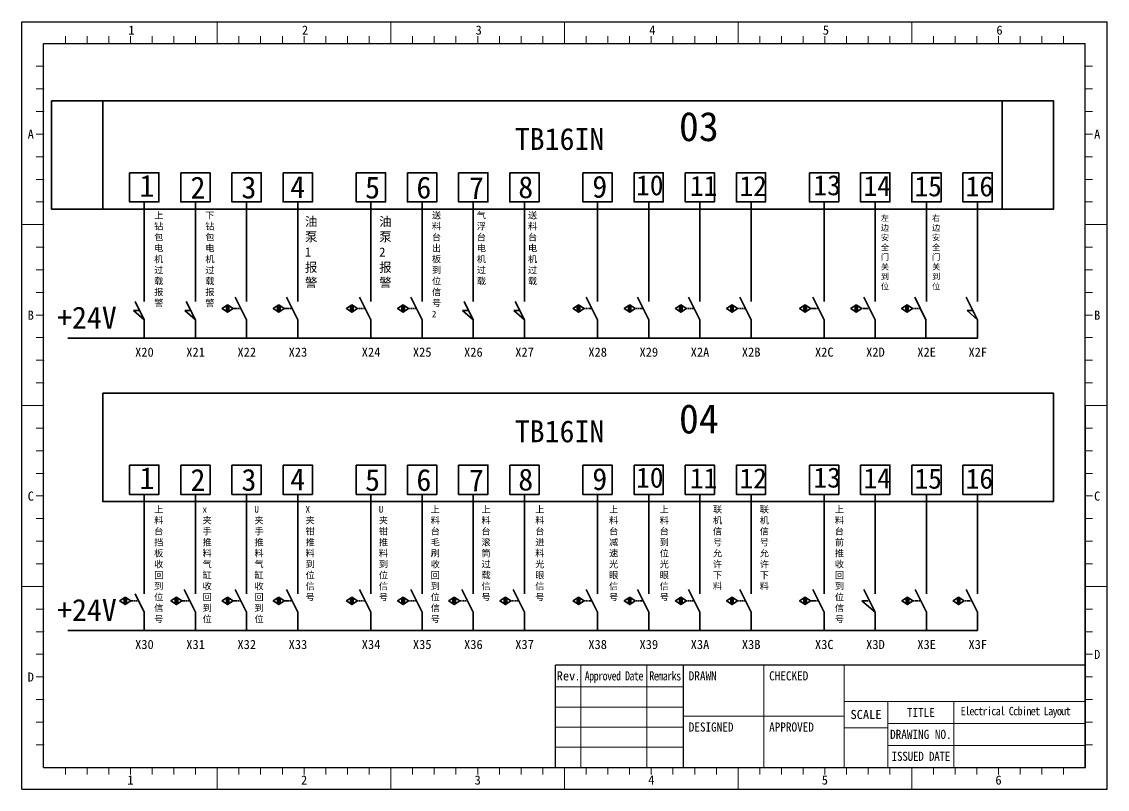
# Model space of a CAD drawing. Header units: millimetres. Extents: x 26 to 3546, y -73 to 3113.
# Drawn here: x 28.2 to 325.2, y 1072.9 to 1282.9 of the extents above; entities that cross this region are included whole.
import ezdxf

# ---------------------------------------------------------------- set-up
doc = ezdxf.new("R2010")
doc.units = ezdxf.units.MM
doc.header["$PDSIZE"] = -5
doc.linetypes.add('DOT2', pattern=[0.125, 0, -0.125])
doc.layers.get('0').update_dxf_attribs({"lineweight": 35})
for name, color, linetype, lineweight in [('图框', 7, 'Continuous', 30), ('粗实线层', 7, 'Continuous', 35), ('细实线层', 7, 'Continuous', 18)]:
    doc.layers.add(name, color=color, linetype=linetype, lineweight=lineweight)
doc.styles.add('GG', font='')
doc.styles.add('SLDTEXTSTYLE0', font='', dxfattribs={"width": 0.7})
doc.styles.add('样式 1', font='')
doc.styles.get('GG').set_extended_font_data('宋体')
doc.styles.get('SLDTEXTSTYLE0').set_extended_font_data('宋体')
doc.styles.get('样式 1').set_extended_font_data('宋体')

msp = doc.modelspace()

# ---------------------------------------------------------------- linework, layer by layer
at = {"color": 0}
for p, q in [((61.73, 1233.62), (61.73, 1206.39)), ((75.73, 1233.62), (75.73, 1206.39)), ((89.73, 1233.62), (89.73, 1206.39)), ((103.73, 1233.62), (103.73, 1206.39)), ((123.73, 1233.62), (123.73, 1206.39)), ((137.73, 1233.62), (137.73, 1206.39)), ((151.73, 1233.62), (151.73, 1206.39)), ((165.73, 1233.62), (165.73, 1206.39)), ((185.73, 1233.62), (185.73, 1206.39)), ((199.73, 1233.62), (199.73, 1206.39)), ((213.73, 1233.62), (213.73, 1206.39)), ((227.73, 1233.62), (227.73, 1206.39)), ((247.73, 1233.62), (247.73, 1206.39)), ((261.73, 1233.62), (261.73, 1206.39)), ((275.73, 1233.62), (275.73, 1206.39)), ((289.72, 1233.62), (289.72, 1206.39)), ((61.73, 1201.39), (59.23, 1206.39)), ((75.73, 1201.39), (73.23, 1206.39)), ((89.73, 1201.39), (86.64, 1207.57)), ((103.73, 1201.39), (100.64, 1207.57)), ((123.73, 1201.39), (120.64, 1207.57)), ((137.73, 1201.39), (134.64, 1207.57)), ((151.73, 1201.39), (149.23, 1206.39)), ((165.73, 1201.39), (163.23, 1206.39)), ((185.73, 1201.39), (182.64, 1207.57)), ((199.73, 1201.39), (196.64, 1207.57)), ((213.73, 1201.39), (210.64, 1207.57)), ((227.73, 1201.39), (224.64, 1207.57)), ((247.73, 1201.39), (244.64, 1207.57)), ((261.73, 1201.39), (258.64, 1207.57)), ((275.6, 1201.39), (272.51, 1207.57)), ((289.72, 1201.39), (286.63, 1207.57)), ((60.48, 1203.89), (58.83, 1203.89)), ((58.83, 1203.89), (61.73, 1201.39)), ((74.48, 1203.89), (72.83, 1203.89)), ((72.83, 1203.89), (75.73, 1201.39)), ((84.19, 1205.24), (84.19, 1203.71)), ((84.54, 1204.47), (84.54, 1205.47)), ((84.54, 1204.47), (84.54, 1203.47)), ((84.89, 1205.24), (84.89, 1203.71)), ((98.19, 1205.24), (98.19, 1203.71)), ((98.54, 1204.47), (98.54, 1205.47)), ((98.54, 1204.47), (98.54, 1203.47)), ((98.89, 1205.24), (98.89, 1203.71)), ((118.19, 1205.24), (118.19, 1203.71)), ((118.54, 1204.47), (118.54, 1205.47)), ((118.54, 1204.47), (118.54, 1203.47)), ((118.89, 1205.24), (118.89, 1203.71)), ((132.19, 1205.24), (132.19, 1203.71)), ((132.54, 1204.47), (132.54, 1205.47)), ((132.54, 1204.47), (132.54, 1203.47)), ((132.89, 1205.24), (132.89, 1203.71)), ((150.48, 1203.89), (148.83, 1203.89)), ((148.83, 1203.89), (151.73, 1201.39)), ((164.48, 1203.89), (162.83, 1203.89)), ((162.83, 1203.89), (165.73, 1201.39)), ((180.19, 1205.24), (180.19, 1203.71)), ((180.54, 1204.47), (180.54, 1205.47)), ((180.54, 1204.47), (180.54, 1203.47)), ((180.89, 1205.24), (180.89, 1203.71)), ((194.19, 1205.24), (194.19, 1203.71)), ((194.54, 1204.47), (194.54, 1205.47)), ((194.54, 1204.47), (194.54, 1203.47)), ((194.89, 1205.24), (194.89, 1203.71)), ((208.19, 1205.24), (208.19, 1203.71)), ((208.54, 1204.47), (208.54, 1205.47)), ((208.54, 1204.47), (208.54, 1203.47)), ((208.89, 1205.24), (208.89, 1203.71)), ((222.19, 1205.24), (222.19, 1203.71)), ((222.54, 1204.47), (222.54, 1205.47)), ((222.54, 1204.47), (222.54, 1203.47)), ((222.89, 1205.24), (222.89, 1203.71)), ((242.19, 1205.24), (242.19, 1203.71)), ((242.54, 1204.47), (242.54, 1205.47)), ((242.54, 1204.47), (242.54, 1203.47)), ((242.89, 1205.24), (242.89, 1203.71)), ((256.19, 1205.24), (256.19, 1203.71)), ((256.54, 1204.47), (256.54, 1205.47)), ((256.54, 1204.47), (256.54, 1203.47)), ((256.89, 1205.24), (256.89, 1203.71)), ((270.06, 1205.24), (270.06, 1203.71)), ((270.41, 1204.47), (270.41, 1205.47)), ((270.41, 1204.47), (270.41, 1203.47)), ((270.76, 1205.24), (270.76, 1203.71)), ((288.47, 1203.89), (286.83, 1203.89)), ((286.83, 1203.89), (289.72, 1201.39)), ((61.73, 1201.39), (61.73, 1196.39)), ((75.73, 1201.39), (75.73, 1196.39)), ((89.73, 1201.39), (89.73, 1196.39)), ((103.73, 1201.39), (103.73, 1196.39)), ((123.73, 1201.39), (123.73, 1196.39)), ((137.73, 1201.39), (137.73, 1196.39)), ((151.73, 1201.39), (151.73, 1196.39)), ((165.73, 1201.39), (165.73, 1196.39)), ((185.73, 1201.39), (185.73, 1196.39)), ((199.73, 1201.39), (199.73, 1196.39)), ((213.73, 1201.39), (213.73, 1196.39)), ((227.73, 1201.39), (227.73, 1196.39)), ((247.73, 1201.39), (247.73, 1196.39)), ((261.73, 1201.39), (261.73, 1196.39)), ((275.6, 1201.39), (275.6, 1196.39)), ((289.72, 1201.39), (289.72, 1196.39)), ((289.72, 1196.39), (40.86, 1196.39)), ((61.73, 1153.63), (61.73, 1126.41)), ((75.73, 1153.63), (75.73, 1126.41)), ((89.73, 1153.63), (89.73, 1126.41)), ((103.73, 1153.63), (103.73, 1126.41)), ((123.73, 1153.63), (123.73, 1126.41)), ((137.73, 1153.63), (137.73, 1126.41)), ((151.73, 1153.63), (151.73, 1126.41)), ((165.73, 1153.63), (165.73, 1126.41)), ((185.73, 1153.63), (185.73, 1126.41)), ((199.73, 1153.63), (199.73, 1126.41)), ((213.73, 1153.63), (213.73, 1126.41)), ((227.73, 1153.63), (227.73, 1126.41)), ((247.72, 1153.63), (247.72, 1126.41)), ((261.72, 1153.63), (261.72, 1126.41)), ((275.72, 1153.63), (275.72, 1126.41)), ((289.72, 1153.63), (289.72, 1126.41)), ((61.73, 1121.41), (59.23, 1126.41)), ((75.73, 1121.41), (72.64, 1127.59)), ((89.73, 1121.41), (86.64, 1127.59)), ((103.73, 1121.41), (100.64, 1127.59)), ((123.73, 1121.41), (120.64, 1127.59)), ((137.73, 1121.41), (134.64, 1127.59)), ((151.73, 1121.41), (148.64, 1127.59)), ((165.73, 1121.41), (162.64, 1127.59)), ((185.73, 1121.41), (182.64, 1127.59)), ((199.73, 1121.41), (196.64, 1127.59)), ((213.73, 1121.41), (210.64, 1127.59)), ((227.73, 1121.41), (224.64, 1127.59)), ((247.72, 1121.41), (244.63, 1127.59)), ((261.72, 1121.41), (258.63, 1127.59)), ((275.72, 1121.41), (272.63, 1127.59)), ((289.72, 1121.41), (286.63, 1127.59)), ((56.19, 1125.26), (56.19, 1123.72)), ((56.54, 1124.49), (56.54, 1125.49)), ((56.54, 1124.49), (56.54, 1123.49)), ((56.89, 1125.26), (56.89, 1123.72)), ((70.19, 1125.26), (70.19, 1123.72)), ((70.54, 1124.49), (70.54, 1125.49)), ((70.54, 1124.49), (70.54, 1123.49)), ((70.89, 1125.26), (70.89, 1123.72)), ((84.19, 1125.26), (84.19, 1123.72)), ((84.54, 1124.49), (84.54, 1125.49)), ((84.54, 1124.49), (84.54, 1123.49)), ((84.89, 1125.26), (84.89, 1123.72)), ((98.19, 1125.26), (98.19, 1123.72)), ((98.54, 1124.49), (98.54, 1125.49)), ((98.54, 1124.49), (98.54, 1123.49)), ((98.89, 1125.26), (98.89, 1123.72)), ((118.19, 1125.26), (118.19, 1123.72)), ((118.54, 1124.49), (118.54, 1125.49)), ((118.54, 1124.49), (118.54, 1123.49)), ((118.89, 1125.26), (118.89, 1123.72)), ((132.19, 1125.26), (132.19, 1123.72)), ((132.54, 1124.49), (132.54, 1125.49)), ((132.54, 1124.49), (132.54, 1123.49)), ((132.89, 1125.26), (132.89, 1123.72)), ((146.19, 1125.26), (146.19, 1123.72)), ((146.54, 1124.49), (146.54, 1125.49)), ((146.54, 1124.49), (146.54, 1123.49)), ((146.89, 1125.26), (146.89, 1123.72)), ((160.19, 1125.26), (160.19, 1123.72)), ((160.54, 1124.49), (160.54, 1125.49)), ((160.54, 1124.49), (160.54, 1123.49)), ((160.89, 1125.26), (160.89, 1123.72)), ((180.19, 1125.26), (180.19, 1123.72)), ((180.54, 1124.49), (180.54, 1125.49)), ((180.54, 1124.49), (180.54, 1123.49)), ((180.89, 1125.26), (180.89, 1123.72)), ((194.19, 1125.26), (194.19, 1123.72)), ((194.54, 1124.49), (194.54, 1125.49)), ((194.54, 1124.49), (194.54, 1123.49)), ((194.89, 1125.26), (194.89, 1123.72)), ((208.19, 1125.26), (208.19, 1123.72)), ((208.54, 1124.49), (208.54, 1125.49)), ((208.54, 1124.49), (208.54, 1123.49)), ((208.89, 1125.26), (208.89, 1123.72)), ((222.19, 1125.26), (222.19, 1123.72)), ((222.54, 1124.49), (222.54, 1125.49)), ((222.54, 1124.49), (222.54, 1123.49)), ((222.89, 1125.26), (222.89, 1123.72)), ((242.18, 1125.26), (242.18, 1123.72)), ((242.53, 1124.49), (242.53, 1125.49)), ((242.53, 1124.49), (242.53, 1123.49)), ((242.88, 1125.26), (242.88, 1123.72)), ((270.18, 1125.26), (270.18, 1123.72)), ((270.53, 1124.49), (270.53, 1125.49)), ((270.53, 1124.49), (270.53, 1123.49)), ((270.88, 1125.26), (270.88, 1123.72)), ((284.18, 1125.26), (284.18, 1123.72)), ((284.53, 1124.49), (284.53, 1125.49)), ((284.53, 1124.49), (284.53, 1123.49)), ((284.88, 1125.26), (284.88, 1123.72)), ((61.73, 1121.41), (61.73, 1116.41)), ((75.73, 1121.41), (75.73, 1116.41)), ((89.73, 1121.41), (89.73, 1116.41)), ((103.73, 1121.41), (103.73, 1116.41)), ((123.73, 1121.41), (123.73, 1116.41)), ((137.73, 1121.41), (137.73, 1116.41)), ((151.73, 1121.41), (151.73, 1116.41)), ((165.73, 1121.41), (165.73, 1116.41)), ((185.73, 1121.41), (185.73, 1116.41)), ((199.73, 1121.41), (199.73, 1116.41)), ((213.73, 1121.41), (213.73, 1116.41)), ((227.73, 1121.41), (227.73, 1116.41)), ((247.72, 1121.41), (247.72, 1116.41)), ((261.72, 1121.41), (261.72, 1116.41)), ((275.72, 1121.41), (275.72, 1116.41)), ((289.72, 1121.41), (289.72, 1116.41)), ((289.72, 1116.41), (40.86, 1116.41))]:
    msp.add_line(p, q, dxfattribs=at)
at = {"color": 0, "linetype": 'DOT2'}
for p, q in [((88.18, 1204.48), (86.04, 1204.47)), ((102.18, 1204.48), (100.04, 1204.47)), ((122.18, 1204.48), (120.04, 1204.47)), ((136.18, 1204.48), (134.04, 1204.47)), ((184.18, 1204.48), (182.04, 1204.47)), ((198.18, 1204.48), (196.04, 1204.47)), ((212.18, 1204.48), (210.04, 1204.47)), ((226.18, 1204.48), (224.04, 1204.47)), ((246.18, 1204.48), (244.04, 1204.47)), ((260.18, 1204.48), (258.04, 1204.47)), ((274.06, 1204.48), (271.91, 1204.47)), ((60.18, 1124.5), (58.04, 1124.49)), ((74.18, 1124.5), (72.04, 1124.49)), ((88.18, 1124.5), (86.04, 1124.49)), ((102.18, 1124.5), (100.04, 1124.49)), ((122.18, 1124.5), (120.04, 1124.49)), ((136.18, 1124.5), (134.04, 1124.49)), ((150.18, 1124.5), (148.04, 1124.49)), ((164.18, 1124.5), (162.04, 1124.49)), ((184.18, 1124.5), (182.04, 1124.49)), ((198.18, 1124.5), (196.04, 1124.49)), ((212.18, 1124.5), (210.04, 1124.49)), ((226.18, 1124.5), (224.04, 1124.49)), ((246.18, 1124.5), (244.03, 1124.49)), ((260.18, 1124.5), (258.03, 1124.49)), ((274.18, 1124.5), (272.03, 1124.49)), ((288.18, 1124.5), (286.03, 1124.49))]:
    msp.add_line(p, q, dxfattribs=at)
at = {"color": 0}
for points in [[(36.37, 1261.31), (296.46, 1261.31), (296.46, 1231.62), (36.37, 1231.62)], [(50.37, 1261.31), (310.46, 1261.31), (310.46, 1231.62), (50.37, 1231.62)], [(57.73, 1241.62), (65.73, 1241.62), (65.73, 1233.62), (57.73, 1233.62)], [(71.73, 1241.62), (79.73, 1241.62), (79.73, 1233.62), (71.73, 1233.62)], [(85.73, 1241.62), (93.73, 1241.62), (93.73, 1233.62), (85.73, 1233.62)], [(99.73, 1241.62), (107.73, 1241.62), (107.73, 1233.62), (99.73, 1233.62)], [(119.73, 1241.62), (127.73, 1241.62), (127.73, 1233.62), (119.73, 1233.62)], [(133.73, 1241.62), (141.73, 1241.62), (141.73, 1233.62), (133.73, 1233.62)], [(147.73, 1241.62), (155.73, 1241.62), (155.73, 1233.62), (147.73, 1233.62)], [(161.73, 1241.62), (169.73, 1241.62), (169.73, 1233.62), (161.73, 1233.62)], [(181.73, 1241.62), (189.73, 1241.62), (189.73, 1233.62), (181.73, 1233.62)], [(195.73, 1241.62), (203.73, 1241.62), (203.73, 1233.62), (195.73, 1233.62)], [(209.73, 1241.62), (217.73, 1241.62), (217.73, 1233.62), (209.73, 1233.62)], [(223.73, 1241.62), (231.73, 1241.62), (231.73, 1233.62), (223.73, 1233.62)], [(243.72, 1241.62), (251.72, 1241.62), (251.72, 1233.62), (243.72, 1233.62)], [(257.72, 1241.62), (265.72, 1241.62), (265.72, 1233.62), (257.72, 1233.62)], [(271.72, 1241.62), (279.72, 1241.62), (279.72, 1233.62), (271.72, 1233.62)], [(285.72, 1241.62), (293.72, 1241.62), (293.72, 1233.62), (285.72, 1233.62)], [(50.37, 1181.33), (310.46, 1181.33), (310.46, 1151.63), (50.37, 1151.63)], [(57.73, 1161.63), (65.73, 1161.63), (65.73, 1153.63), (57.73, 1153.63)], [(71.73, 1161.63), (79.73, 1161.63), (79.73, 1153.63), (71.73, 1153.63)], [(85.73, 1161.63), (93.73, 1161.63), (93.73, 1153.63), (85.73, 1153.63)], [(99.73, 1161.63), (107.73, 1161.63), (107.73, 1153.63), (99.73, 1153.63)], [(119.73, 1161.63), (127.73, 1161.63), (127.73, 1153.63), (119.73, 1153.63)], [(133.73, 1161.63), (141.73, 1161.63), (141.73, 1153.63), (133.73, 1153.63)], [(147.73, 1161.63), (155.73, 1161.63), (155.73, 1153.63), (147.73, 1153.63)], [(161.73, 1161.63), (169.73, 1161.63), (169.73, 1153.63), (161.73, 1153.63)], [(181.73, 1161.63), (189.73, 1161.63), (189.73, 1153.63), (181.73, 1153.63)], [(195.73, 1161.63), (203.73, 1161.63), (203.73, 1153.63), (195.73, 1153.63)], [(209.73, 1161.63), (217.73, 1161.63), (217.73, 1153.63), (209.73, 1153.63)], [(223.73, 1161.63), (231.73, 1161.63), (231.73, 1153.63), (223.73, 1153.63)], [(243.72, 1161.63), (251.72, 1161.63), (251.72, 1153.63), (243.72, 1153.63)], [(257.72, 1161.63), (265.72, 1161.63), (265.72, 1153.63), (257.72, 1153.63)], [(271.72, 1161.63), (279.72, 1161.63), (279.72, 1153.63), (271.72, 1153.63)], [(285.72, 1161.63), (293.72, 1161.63), (293.72, 1153.63), (285.72, 1153.63)]]:
    msp.add_lwpolyline(points, close=True, dxfattribs=at)
for points in [[(84.54, 1205.47), (83.04, 1204.47), (84.54, 1203.47), (86.04, 1204.47), (84.54, 1205.47)], [(98.54, 1205.47), (97.04, 1204.47), (98.54, 1203.47), (100.04, 1204.47), (98.54, 1205.47)], [(118.54, 1205.47), (117.04, 1204.47), (118.54, 1203.47), (120.04, 1204.47), (118.54, 1205.47)], [(132.54, 1205.47), (131.04, 1204.47), (132.54, 1203.47), (134.04, 1204.47), (132.54, 1205.47)], [(180.54, 1205.47), (179.04, 1204.47), (180.54, 1203.47), (182.04, 1204.47), (180.54, 1205.47)], [(194.54, 1205.47), (193.04, 1204.47), (194.54, 1203.47), (196.04, 1204.47), (194.54, 1205.47)], [(208.54, 1205.47), (207.04, 1204.47), (208.54, 1203.47), (210.04, 1204.47), (208.54, 1205.47)], [(222.54, 1205.47), (221.04, 1204.47), (222.54, 1203.47), (224.04, 1204.47), (222.54, 1205.47)], [(242.54, 1205.47), (241.04, 1204.47), (242.54, 1203.47), (244.04, 1204.47), (242.54, 1205.47)], [(256.54, 1205.47), (255.04, 1204.47), (256.54, 1203.47), (258.04, 1204.47), (256.54, 1205.47)], [(270.41, 1205.47), (268.91, 1204.47), (270.41, 1203.47), (271.91, 1204.47), (270.41, 1205.47)], [(56.54, 1125.49), (55.04, 1124.49), (56.54, 1123.49), (58.04, 1124.49), (56.54, 1125.49)], [(70.54, 1125.49), (69.04, 1124.49), (70.54, 1123.49), (72.04, 1124.49), (70.54, 1125.49)], [(84.54, 1125.49), (83.04, 1124.49), (84.54, 1123.49), (86.04, 1124.49), (84.54, 1125.49)], [(98.54, 1125.49), (97.04, 1124.49), (98.54, 1123.49), (100.04, 1124.49), (98.54, 1125.49)], [(118.54, 1125.49), (117.04, 1124.49), (118.54, 1123.49), (120.04, 1124.49), (118.54, 1125.49)], [(132.54, 1125.49), (131.04, 1124.49), (132.54, 1123.49), (134.04, 1124.49), (132.54, 1125.49)], [(146.54, 1125.49), (145.04, 1124.49), (146.54, 1123.49), (148.04, 1124.49), (146.54, 1125.49)], [(160.54, 1125.49), (159.04, 1124.49), (160.54, 1123.49), (162.04, 1124.49), (160.54, 1125.49)], [(180.54, 1125.49), (179.04, 1124.49), (180.54, 1123.49), (182.04, 1124.49), (180.54, 1125.49)], [(194.54, 1125.49), (193.04, 1124.49), (194.54, 1123.49), (196.04, 1124.49), (194.54, 1125.49)], [(208.54, 1125.49), (207.04, 1124.49), (208.54, 1123.49), (210.04, 1124.49), (208.54, 1125.49)], [(222.54, 1125.49), (221.04, 1124.49), (222.54, 1123.49), (224.04, 1124.49), (222.54, 1125.49)], [(242.53, 1125.49), (241.03, 1124.49), (242.53, 1123.49), (244.03, 1124.49), (242.53, 1125.49)], [(270.53, 1125.49), (269.03, 1124.49), (270.53, 1123.49), (272.03, 1124.49), (270.53, 1125.49)], [(284.53, 1125.49), (283.03, 1124.49), (284.53, 1123.49), (286.03, 1124.49), (284.53, 1125.49)]]:
    msp.add_lwpolyline(points, dxfattribs=at)
at = {"layer": '图框', "color": 0}
for p, q in [((28.2, 1072.94), (28.2, 1282.94)), ((28.2, 1282.94), (325.2, 1282.94)), ((325.19, 1072.94), (325.19, 1282.94)), ((325.2, 1072.94), (325.2, 1282.94)), ((34.2, 1078.94), (34.2, 1276.94)), ((34.2, 1276.94), (319.19, 1276.94)), ((319.2, 1078.94), (319.19, 1276.94)), ((319.19, 1078.94), (319.19, 1276.94)), ((319.2, 1106.94), (174.2, 1106.94)), ((174.2, 1078.94), (174.2, 1106.94)), ((209.2, 1106.94), (209.2, 1078.94)), ((34.2, 1078.94), (319.2, 1078.94)), ((28.2, 1072.94), (325.2, 1072.94))]:
    msp.add_line(p, q, dxfattribs=at)
at = {"layer": '图框', "color": 0, "lineweight": 15}
for p, q in [((181.2, 1106.94), (181.2, 1078.94)), ((199.2, 1106.94), (199.2, 1078.94)), ((231.2, 1106.94), (231.2, 1078.94)), ((253.2, 1106.94), (253.2, 1078.94)), ((174.2, 1100.94), (209.2, 1100.94)), ((253.2, 1096.94), (319.2, 1096.94)), ((265.2, 1096.94), (265.2, 1078.94)), ((283.2, 1096.94), (283.2, 1078.94)), ((174.2, 1095.44), (209.2, 1095.44)), ((209.2, 1092.94), (253.2, 1092.94)), ((265.2, 1090.94), (319.2, 1090.94)), ((174.2, 1089.94), (209.2, 1089.94)), ((253.2, 1089.79), (265.2, 1089.79)), ((174.2, 1084.44), (209.2, 1084.44)), ((265.2, 1084.94), (319.2, 1084.94)), ((319.2, 1078.94), (174.2, 1078.94))]:
    msp.add_line(p, q, dxfattribs=at)
at = {"layer": '粗实线层', "color": 0}
msp.add_line((258.03, 1124.49), (261.72, 1121.41), dxfattribs=at)
at = {"layer": '细实线层', "color": 0}
for p, q in [((81.7, 1276.94), (81.7, 1282.94)), ((129.2, 1276.94), (129.2, 1282.94)), ((176.7, 1276.94), (176.7, 1282.94)), ((224.19, 1276.94), (224.19, 1282.94)), ((271.69, 1276.94), (271.69, 1282.94)), ((40.14, 1276.94), (40.14, 1278.94)), ((46.08, 1276.94), (46.08, 1278.94)), ((52.01, 1276.94), (52.01, 1278.94)), ((57.95, 1276.94), (57.95, 1278.94)), ((63.89, 1276.94), (63.89, 1278.94)), ((69.83, 1276.94), (69.83, 1278.94)), ((75.76, 1276.94), (75.76, 1278.94)), ((87.64, 1276.94), (87.64, 1278.94)), ((93.57, 1276.94), (93.57, 1278.94)), ((99.51, 1276.94), (99.51, 1278.94)), ((105.45, 1276.94), (105.45, 1278.94)), ((105.45, 1276.94), (105.45, 1278.94)), ((111.39, 1276.94), (111.39, 1278.94)), ((117.32, 1276.94), (117.32, 1278.94)), ((123.26, 1276.94), (123.26, 1278.94)), ((135.13, 1276.94), (135.13, 1278.94)), ((141.07, 1276.94), (141.07, 1278.94)), ((147.01, 1276.94), (147.01, 1278.94)), ((152.95, 1276.94), (152.95, 1278.94)), ((158.88, 1276.94), (158.88, 1278.94)), ((164.82, 1276.94), (164.82, 1278.94)), ((170.76, 1276.94), (170.76, 1278.94)), ((170.76, 1276.94), (170.76, 1278.94)), ((182.63, 1276.94), (182.63, 1278.94)), ((188.57, 1276.94), (188.57, 1278.94)), ((194.51, 1276.94), (194.51, 1278.94)), ((200.44, 1276.94), (200.44, 1278.94)), ((206.38, 1276.94), (206.38, 1278.94)), ((212.32, 1276.94), (212.32, 1278.94)), ((218.26, 1276.94), (218.26, 1278.94)), ((230.13, 1276.94), (230.13, 1278.94)), ((236.07, 1276.94), (236.07, 1278.94)), ((236.07, 1276.94), (236.07, 1278.94)), ((242.01, 1276.94), (242.01, 1278.94)), ((247.94, 1276.94), (247.94, 1278.94)), ((253.88, 1276.94), (253.88, 1278.94)), ((259.82, 1276.94), (259.82, 1278.94)), ((265.75, 1276.94), (265.75, 1278.94)), ((277.63, 1276.94), (277.63, 1278.94)), ((283.57, 1276.94), (283.57, 1278.94)), ((289.5, 1276.94), (289.5, 1278.94)), ((295.44, 1276.94), (295.44, 1278.94)), ((301.38, 1276.94), (301.38, 1278.94)), ((301.38, 1276.94), (301.38, 1278.94)), ((307.32, 1276.94), (307.32, 1278.94)), ((313.25, 1276.94), (313.25, 1278.94)), ((34.2, 1270.75), (32.2, 1270.75)), ((319.19, 1270.75), (321.19, 1270.75)), ((34.2, 1264.56), (32.2, 1264.56)), ((319.19, 1264.56), (321.19, 1264.56)), ((34.2, 1258.38), (32.2, 1258.38)), ((319.19, 1258.38), (321.19, 1258.38)), ((34.2, 1252.19), (32.2, 1252.19)), ((34.2, 1252.19), (32.2, 1252.19)), ((319.19, 1252.19), (321.19, 1252.19)), ((319.19, 1252.19), (321.19, 1252.19)), ((34.2, 1246), (32.2, 1246)), ((319.19, 1246), (321.19, 1246)), ((34.2, 1239.81), (32.2, 1239.81)), ((319.19, 1239.81), (321.19, 1239.81)), ((34.2, 1233.63), (32.2, 1233.63)), ((319.19, 1233.63), (321.19, 1233.63)), ((34.2, 1227.44), (28.2, 1227.44)), ((319.19, 1227.44), (325.19, 1227.44)), ((34.2, 1221.25), (32.2, 1221.25)), ((319.19, 1221.25), (321.19, 1221.25)), ((34.2, 1215.06), (32.2, 1215.06)), ((319.19, 1215.06), (321.19, 1215.06)), ((34.2, 1208.88), (32.2, 1208.88)), ((319.19, 1208.88), (321.19, 1208.88)), ((34.2, 1202.69), (32.2, 1202.69)), ((319.19, 1202.69), (321.19, 1202.69)), ((34.2, 1196.5), (32.2, 1196.5)), ((34.2, 1196.5), (32.2, 1196.5)), ((319.19, 1196.5), (321.19, 1196.5)), ((319.19, 1196.5), (321.19, 1196.5)), ((34.2, 1190.31), (32.2, 1190.31)), ((319.19, 1190.31), (321.19, 1190.31)), ((34.2, 1184.13), (32.2, 1184.13)), ((319.19, 1184.13), (321.19, 1184.13)), ((34.2, 1177.94), (28.2, 1177.94)), ((319.19, 1177.94), (325.19, 1177.94)), ((34.2, 1171.75), (32.2, 1171.75)), ((319.19, 1171.75), (321.19, 1171.75)), ((34.2, 1165.56), (32.2, 1165.56)), ((319.19, 1165.56), (321.19, 1165.56)), ((34.2, 1159.38), (32.2, 1159.38)), ((319.19, 1159.38), (321.19, 1159.38)), ((34.2, 1153.19), (32.2, 1153.19)), ((319.19, 1153.19), (321.19, 1153.19)), ((34.2, 1147), (32.2, 1147)), ((319.19, 1147), (321.19, 1147)), ((34.2, 1140.81), (32.2, 1140.81)), ((34.2, 1140.81), (32.2, 1140.81)), ((319.19, 1140.81), (321.19, 1140.81)), ((319.19, 1140.81), (321.19, 1140.81)), ((34.2, 1134.63), (32.2, 1134.63)), ((319.19, 1134.63), (321.19, 1134.63)), ((34.2, 1128.44), (28.2, 1128.44)), ((319.19, 1128.44), (325.19, 1128.44)), ((34.2, 1122.25), (32.2, 1122.25)), ((319.19, 1122.25), (321.19, 1122.25)), ((34.2, 1116.06), (32.2, 1116.06)), ((319.19, 1116.06), (321.19, 1116.06)), ((34.2, 1109.88), (32.2, 1109.88)), ((319.19, 1109.88), (321.19, 1109.88)), ((34.2, 1103.69), (32.2, 1103.69)), ((319.19, 1103.69), (321.19, 1103.69)), ((34.2, 1097.5), (32.2, 1097.5)), ((319.19, 1097.5), (321.19, 1097.5)), ((34.2, 1091.31), (32.2, 1091.31)), ((319.19, 1091.31), (321.19, 1091.31)), ((34.2, 1085.13), (32.2, 1085.13)), ((319.19, 1085.13), (321.19, 1085.13)), ((40.14, 1078.94), (40.14, 1076.94)), ((46.08, 1078.94), (46.08, 1076.94)), ((52.01, 1078.94), (52.01, 1076.94)), ((57.95, 1078.94), (57.95, 1076.94)), ((63.89, 1078.94), (63.89, 1076.94)), ((69.83, 1078.94), (69.83, 1076.94)), ((75.76, 1078.94), (75.76, 1076.94)), ((81.7, 1078.94), (81.7, 1072.94)), ((87.64, 1078.94), (87.64, 1076.94)), ((93.57, 1078.94), (93.57, 1076.94)), ((99.51, 1078.94), (99.51, 1076.94)), ((105.45, 1078.94), (105.45, 1076.94)), ((105.45, 1078.94), (105.45, 1076.94)), ((111.39, 1078.94), (111.39, 1076.94)), ((117.32, 1078.94), (117.32, 1076.94)), ((123.26, 1078.94), (123.26, 1076.94)), ((129.2, 1078.94), (129.2, 1072.94)), ((135.13, 1078.94), (135.13, 1076.94)), ((141.07, 1078.94), (141.07, 1076.94)), ((147.01, 1078.94), (147.01, 1076.94)), ((152.95, 1078.94), (152.95, 1076.94)), ((158.88, 1078.94), (158.88, 1076.94)), ((164.82, 1078.94), (164.82, 1076.94)), ((170.76, 1078.94), (170.76, 1076.94)), ((170.76, 1078.94), (170.76, 1076.94)), ((176.7, 1078.94), (176.7, 1072.94)), ((182.63, 1078.94), (182.63, 1076.94)), ((188.57, 1078.94), (188.57, 1076.94)), ((194.51, 1078.94), (194.51, 1076.94)), ((200.44, 1078.94), (200.44, 1076.94)), ((206.38, 1078.94), (206.38, 1076.94)), ((212.32, 1078.94), (212.32, 1076.94)), ((218.26, 1078.94), (218.26, 1076.94)), ((224.19, 1078.94), (224.19, 1072.94)), ((230.13, 1078.94), (230.13, 1076.94)), ((236.07, 1078.94), (236.07, 1076.94)), ((236.07, 1078.94), (236.07, 1076.94)), ((242.01, 1078.94), (242.01, 1076.94)), ((247.94, 1078.94), (247.94, 1076.94)), ((253.88, 1078.94), (253.88, 1076.94)), ((259.82, 1078.94), (259.82, 1076.94)), ((265.75, 1078.94), (265.75, 1076.94)), ((271.69, 1078.94), (271.69, 1072.94)), ((277.63, 1078.94), (277.63, 1076.94)), ((283.57, 1078.94), (283.57, 1076.94)), ((289.5, 1078.94), (289.5, 1076.94)), ((295.44, 1078.94), (295.44, 1076.94)), ((301.38, 1078.94), (301.38, 1076.94)), ((301.38, 1078.94), (301.38, 1076.94)), ((307.32, 1078.94), (307.32, 1076.94)), ((313.25, 1078.94), (313.25, 1076.94))]:
    msp.add_line(p, q, dxfattribs=at)
for p in [(34.2, 1270.75), (319.19, 1270.75), (34.2, 1264.56), (319.19, 1264.56), (34.2, 1258.38), (319.19, 1258.38), (34.2, 1252.19), (319.19, 1252.19), (34.2, 1246), (319.19, 1246), (34.2, 1239.81), (319.19, 1239.81), (34.2, 1233.63), (319.19, 1233.63), (34.2, 1227.44), (319.19, 1227.44), (34.2, 1221.25), (319.19, 1221.25), (34.2, 1215.06), (319.19, 1215.06), (34.2, 1208.88), (319.19, 1208.88), (34.2, 1202.69), (319.19, 1202.69), (34.2, 1196.5), (319.19, 1196.5), (34.2, 1190.31), (319.19, 1190.31), (34.2, 1184.13), (319.19, 1184.13), (34.2, 1177.94), (319.19, 1177.94), (34.2, 1171.75), (319.19, 1171.75), (34.2, 1165.56), (319.19, 1165.56), (34.2, 1159.38), (319.19, 1159.38), (34.2, 1153.19), (319.19, 1153.19), (34.2, 1147), (319.19, 1147), (34.2, 1140.81), (319.19, 1140.81), (34.2, 1134.63), (319.19, 1134.63), (34.2, 1128.44), (319.19, 1128.44), (34.2, 1122.25), (319.19, 1122.25), (34.2, 1116.06), (319.19, 1116.06), (34.2, 1109.88), (319.19, 1109.88), (34.2, 1103.69), (319.19, 1103.69), (34.2, 1097.5), (319.19, 1097.5), (34.2, 1091.31), (319.19, 1091.31), (34.2, 1085.13), (319.19, 1085.13)]:
    msp.add_point(p, dxfattribs=at)

# ---------------------------------------------------------------- texts
at = {"color": 0, "attachment_point": 1}
for s, insert, char_height, width, style in [('03', (208.02, 1258.27), 8, 22.5454, '样式 1'), ('TB16IN', (163.1, 1253.85), 6, 22.5454, '样式 1'), ('1', (60.44, 1241.04), 6, 6.0556, '样式 1'), ('2', (74.38, 1240.57), 6, 6.0556, '样式 1'), ('3', (88.32, 1240.59), 6, 6.0556, '样式 1'), ('4', (101.67, 1240.69), 6, 6.0556, '样式 1'), ('5', (122.15, 1240.58), 6, 6.0556, '样式 1'), ('6', (136.19, 1240.57), 6, 6.0556, '样式 1'), ('7', (150.54, 1240.44), 6, 6.0556, '样式 1'), ('8', (164.06, 1240.66), 6, 6.0556, '样式 1'), ('9', (184.31, 1240.8), 6, 6.0556, '样式 1'), ('10', (196.3, 1240.95), 5.5, 6.0556, '样式 1'), ('11', (211.01, 1240.78), 5.5, 6.0556, '样式 1'), ('12', (224.58, 1240.74), 5.5, 6.0556, '样式 1'), ('13', (244.8, 1240.96), 5.5, 6.0556, '样式 1'), ('14', (258.51, 1240.78), 5.5, 6.0556, '样式 1'), ('15', (272.46, 1240.66), 5.5, 6.0556, '样式 1'), ('16', (286.46, 1240.66), 5.5, 6.0556, '样式 1'), ('上钻包电机过载报警', (64.43, 1230.88), 1.8, 3.3841, '样式 1'), ('下钻包电机过载报警', (78.43, 1230.88), 1.8, 3.3841, '样式 1'), ('油泵\\P1报警', (105.69, 1229.5), 2.5, 3.0736, '样式 1'), ('油泵\\P2报警', (126.01, 1229.5), 2.5, 3.0736, '样式 1'), ('送料台出板到位信号2', (140.43, 1230.88), 1.8, 3.3841, '样式 1'), ('气浮台电机过载', (152.71, 1230.88), 1.8, 2.401, '样式 1'), ('送料台电机过载', (166.71, 1230.88), 1.8, 3.3841, '样式 1'), ('左边安全门关到位', (263.26, 1230.01), 1.6, 3.0736, '样式 1'), ('右边安全门关到位', (277.26, 1230.01), 1.6, 3.0736, '样式 1'), ('+24V', (37.88, 1204.99), 6, 8.7024, '样式 1'), ('X20', (59.22, 1193.79), 2.5, 4.9119, '样式 1'), ('X21', (73.22, 1193.79), 2.5, 4.9119, '样式 1'), ('X22', (87.22, 1193.79), 2.5, 4.9119, '样式 1'), ('X23', (101.22, 1193.79), 2.5, 4.9119, '样式 1'), ('X24', (121.22, 1193.79), 2.5, 4.9119, '样式 1'), ('X25', (135.22, 1193.79), 2.5, 4.9119, '样式 1'), ('X26', (149.22, 1193.79), 2.5, 4.9119, '样式 1'), ('X27', (163.22, 1193.79), 2.5, 4.9119, '样式 1'), ('X28', (183.22, 1193.79), 2.5, 4.9119, '样式 1'), ('X29', (197.22, 1193.79), 2.5, 4.9119, '样式 1'), ('X2A', (211.22, 1193.79), 2.5, 4.9119, '样式 1'), ('X2B', (225.22, 1193.79), 2.5, 4.9119, '样式 1'), ('X2C', (245.22, 1193.79), 2.5, 4.9119, '样式 1'), ('X2D', (259.22, 1193.79), 2.5, 4.9119, '样式 1'), ('X2E', (273.22, 1193.79), 2.5, 4.9119, '样式 1'), ('X2F', (287.22, 1193.79), 2.5, 4.9119, '样式 1'), ('04', (208.02, 1178.29), 8, 22.5454, '样式 1'), ('TB16IN', (163.1, 1173.87), 6, 22.5454, '样式 1'), ('1', (60.44, 1161.06), 6, 6.0556, '样式 1'), ('2', (74.38, 1160.59), 6, 6.0556, '样式 1'), ('3', (88.32, 1160.61), 6, 6.0556, '样式 1'), ('4', (101.67, 1160.71), 6, 6.0556, '样式 1'), ('5', (122.15, 1160.6), 6, 6.0556, '样式 1'), ('6', (136.19, 1160.58), 6, 6.0556, '样式 1'), ('7', (150.54, 1160.46), 6, 6.0556, '样式 1'), ('8', (164.06, 1160.68), 6, 6.0556, '样式 1'), ('9', (184.31, 1160.82), 6, 6.0556, '样式 1'), ('10', (196.3, 1160.97), 5.5, 6.0556, '样式 1'), ('11', (211.01, 1160.8), 5.5, 6.0556, '样式 1'), ('12', (224.58, 1160.76), 5.5, 6.0556, '样式 1'), ('13', (244.8, 1160.98), 5.5, 6.0556, '样式 1'), ('14', (258.51, 1160.8), 5.5, 6.0556, '样式 1'), ('15', (272.46, 1160.68), 5.5, 6.0556, '样式 1'), ('16', (286.46, 1160.68), 5.5, 6.0556, '样式 1'), ('+24V', (37.88, 1125.01), 6, 8.7024, '样式 1'), ('X30', (59.22, 1113.81), 2.5, 4.9119, '样式 1'), ('X31', (73.22, 1113.81), 2.5, 4.9119, '样式 1'), ('X32', (87.22, 1113.81), 2.5, 4.9119, '样式 1'), ('X33', (101.22, 1113.81), 2.5, 4.9119, '样式 1'), ('X34', (121.22, 1113.81), 2.5, 4.9119, '样式 1'), ('X35', (135.22, 1113.81), 2.5, 4.9119, '样式 1'), ('X36', (149.22, 1113.81), 2.5, 4.9119, '样式 1'), ('X37', (163.22, 1113.81), 2.5, 4.9119, '样式 1'), ('X38', (183.22, 1113.81), 2.5, 4.9119, '样式 1'), ('X39', (197.22, 1113.81), 2.5, 4.9119, '样式 1'), ('X3A', (211.22, 1113.81), 2.5, 4.9119, '样式 1'), ('X3B', (225.22, 1113.81), 2.5, 4.9119, '样式 1'), ('X3C', (245.22, 1113.81), 2.5, 4.9119, '样式 1'), ('X3D', (259.22, 1113.81), 2.5, 4.9119, '样式 1'), ('X3E', (273.22, 1113.81), 2.5, 4.9119, '样式 1'), ('X3F', (287.22, 1113.81), 2.5, 4.9119, '样式 1'), ('{\\W0.9;\\T0.85;Electrical Ccbinet Layout}', (285.08, 1095.49), 2.3, 61.5875, 'GG')]:
    msp.add_mtext(s, dxfattribs=dict(at, insert=insert, char_height=char_height, width=width, style=style))
at = {"color": 3, "char_height": 1.8, "width": 3.3841, "attachment_point": 1, "style": '样式 1'}
for s, insert in [('上料台挡板收回到位信号\\P', (64.43, 1150.42)), ('x夹手推料气缸收回到位\\P', (77.67, 1150.42)), ('U夹手推料气缸收回到位\\P', (91.87, 1150.42)), ('X夹钳推料到位信号\\P', (105.86, 1150.42)), ('U夹钳推料到位信号\\P', (125.9, 1150.42)), ('上料台毛刷收回到位信号\\P', (140.09, 1150.42)), ('上料台滚筒过载信号\\P', (153.98, 1150.42)), ('上料台进料光眼信号\\P', (168.69, 1150.42)), ('上料台减速光眼信号\\P', (188.89, 1150.42)), ('上料台到位光眼信号\\P', (202.75, 1150.42)), ('联机信号允许下料\\P', (217.31, 1150.42)), ('联机信号允许下料\\P', (230.11, 1150.42)), ('上料台前推收回到位信号\\P', (250.66, 1150.42))]:
    msp.add_mtext(s, dxfattribs=dict(at, insert=insert))
at = {"layer": '图框', "color": 0, "lineweight": 15, "char_height": 2.5, "style": 'SLDTEXTSTYLE0'}
for s, insert, width, attachment_point in [('{\\W1;1}', (58.22, 1281.89), 2.0278, 2), ('{\\W1;2}', (105.72, 1281.89), 2.75, 2), ('{\\W1;3}', (153.22, 1281.89), 2.6944, 2), ('{\\W1;4}', (200.72, 1281.89), 3.0556, 2), ('{\\W1;5}', (248.22, 1281.89), 2.6944, 2), ('{\\W1;6}', (295.71, 1281.89), 2.8333, 2), ('{\\W1;A}', (30.68, 1253.4), 3.3611, 2), ('{\\W1;A}', (322.44, 1253.4), 3.3611, 2), ('{\\W1;B}', (30.68, 1203.9), 3.1944, 2), ('{\\W1;B}', (322.44, 1203.9), 3.1944, 2), ('{\\W1;C}', (30.68, 1154.4), 3.0833, 2), ('{\\W1;C}', (322.44, 1154.4), 3.0833, 2), ('{\\W1;D}', (322.44, 1111.09), 3.1111, 2), ('{\\W1;D}', (30.68, 1104.9), 3.1111, 2), ('{\\W1;Rev\\W0.7;.}', (177.7, 1105.22), 11.3306, 2), ('{\\W0.8;\\T0.9;Approved Date}', (190.2, 1105.22), 33.1867, 2), ('{\\W0.8;\\T0.9;Remarks}', (204.2, 1105.22), 17.5822, 2), ('{\\W0.9;DRAWN}', (210.69, 1105.22), 15.775, 1), ('{\\W0.9;CHECKED}', (232.69, 1105.22), 21.975, 1), ('{\\W1;SCALE}', (259.2, 1094.65), 17.25, 2), ('{\\W0.9;TITLE}', (274.2, 1095.22), 15.625, 2), ('{\\W0.9;DESIGNED}', (210.69, 1091.22), 25.2, 1), ('{\\W0.9;APPROVED}', (232.69, 1091.22), 25.325, 1), ('{\\W0.9;DRAWING NO.}', (274.2, 1089.22), 33, 2), ('{\\W0.9;\\T0.95;ISSUED DATE}', (274.2, 1083.22), 32.8, 2), ('{\\W1;1}', (57.95, 1076.72), 2.0278, 2), ('{\\W1;2}', (105.45, 1076.72), 2.75, 2), ('{\\W1;3}', (152.95, 1076.72), 2.6944, 2), ('{\\W1;4}', (200.44, 1076.72), 3.0556, 2), ('{\\W1;5}', (247.94, 1076.72), 2.6944, 2), ('{\\W1;6}', (295.44, 1076.72), 2.8333, 2)]:
    msp.add_mtext(s, dxfattribs=dict(at, insert=insert, width=width, attachment_point=attachment_point))

doc.saveas('drawing.dxf')
